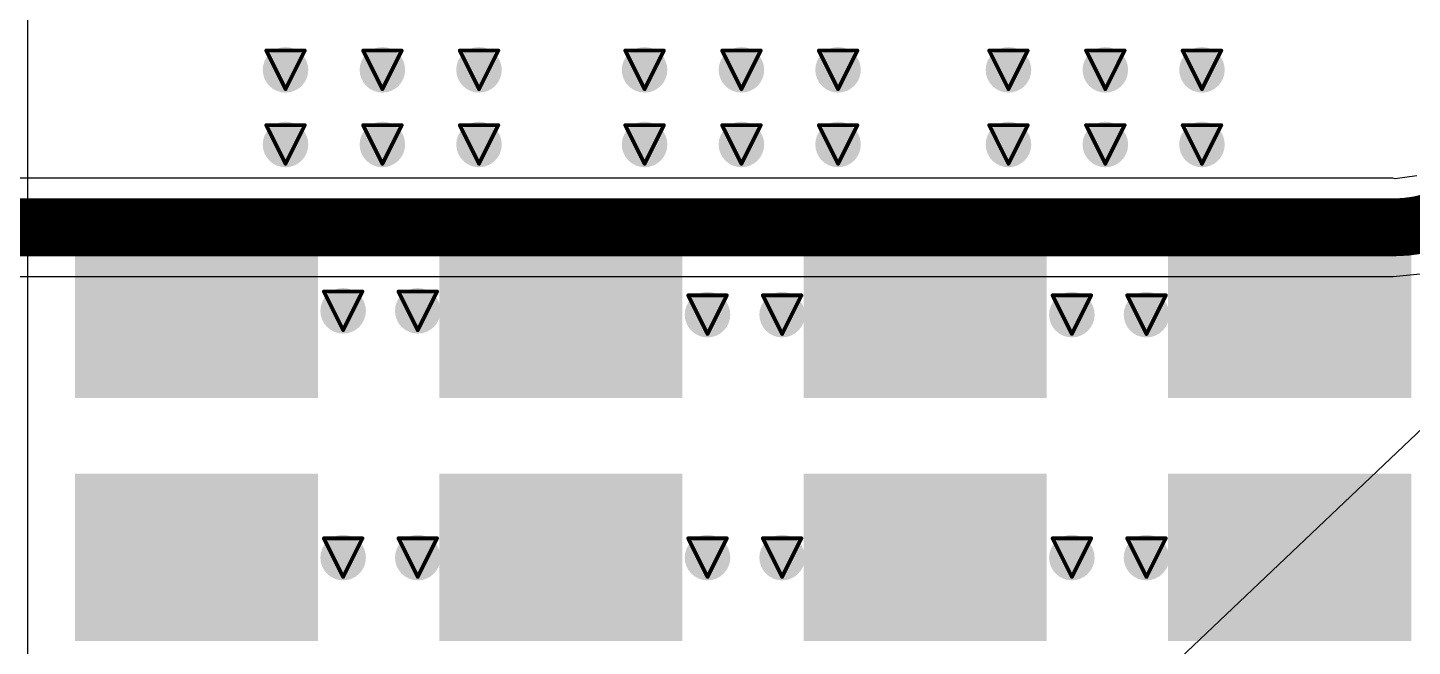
# Model space of a CAD drawing. Header units: inches. Extents: x 0 to 5359, y 0 to 5098.
# Drawn here: x 71.68 to 89.92, y 95.83 to 103.98 of the extents above; entities that cross this region are included whole.
import ezdxf

# ---------------------------------------------------------------- set-up
doc = ezdxf.new("R2010")
doc.units = ezdxf.units.IN
for name, color, linetype in [('Bottom Layer', 5, 'Continuous'), ('Drill Drawing', 1, 'Continuous'), ('Layer 1', 16, 'Continuous'), ('Layer 2', 76, 'Continuous'), ('Top Layer', 1, 'Continuous'), ('Top Paste', 8, 'Continuous'), ('Top Solder', 216, 'Continuous'), ('Via Holes', 16, 'Continuous')]:
    doc.layers.add(name, color=color, linetype=linetype)

# ---------------------------------------------------------------- blocks, each defined once
blk = doc.blocks.new('EC21EFA_512_STD_54')
at = {"layer": 'Top Layer'}
for points in [[(4, 11.1), (6, 11.1), (6, 8.1), (4, 8.1)], [(7.2, 11.1), (9.2, 11.1), (9.2, 8.1), (7.2, 8.1)], [(4, 6.3), (6, 6.3), (6, 3.3), (4, 3.3)], [(7.2, 6.3), (9.2, 6.3), (9.2, 3.3), (7.2, 3.3)], [(4, 1.5), (6, 1.5), (6, -1.5), (4, -1.5)], [(7.2, 1.5), (9.2, 1.5), (9.2, -1.5), (7.2, -1.5)], [(4, -3.3), (6, -3.3), (6, -6.3), (4, -6.3)], [(7.2, -3.3), (9.2, -3.3), (9.2, -6.3), (7.2, -6.3)]]:
    blk.add_hatch(color=1, dxfattribs=at).paths.add_polyline_path(points)
at = {"layer": 'Top Paste'}
for points in [[(4, 11.1), (6, 11.1), (6, 8.1), (4, 8.1)], [(7.2, 11.1), (9.2, 11.1), (9.2, 8.1), (7.2, 8.1)], [(4, 6.3), (6, 6.3), (6, 3.3), (4, 3.3)], [(7.2, 6.3), (9.2, 6.3), (9.2, 3.3), (7.2, 3.3)], [(4, 1.5), (6, 1.5), (6, -1.5), (4, -1.5)], [(7.2, 1.5), (9.2, 1.5), (9.2, -1.5), (7.2, -1.5)], [(4, -3.3), (6, -3.3), (6, -6.3), (4, -6.3)], [(7.2, -3.3), (9.2, -3.3), (9.2, -6.3), (7.2, -6.3)]]:
    blk.add_hatch(color=8, dxfattribs=at).paths.add_polyline_path(points)
at = {"layer": 'Top Solder'}
for points in [[(3.898, 11.202), (6.102, 11.202), (6.102, 7.998), (3.898, 7.998)], [(7.098, 11.202), (9.302, 11.202), (9.302, 7.998), (7.098, 7.998)], [(3.898, 6.402), (6.102, 6.402), (6.102, 3.198), (3.898, 3.198)], [(7.098, 6.402), (9.302, 6.402), (9.302, 3.198), (7.098, 3.198)], [(3.898, 1.602), (6.102, 1.602), (6.102, -1.602), (3.898, -1.602)], [(7.098, 1.602), (9.302, 1.602), (9.302, -1.602), (7.098, -1.602)], [(3.898, -3.198), (6.102, -3.198), (6.102, -6.402), (3.898, -6.402)], [(7.098, -3.198), (9.302, -3.198), (9.302, -6.402), (7.098, -6.402)]]:
    blk.add_hatch(color=216, dxfattribs=at).paths.add_polyline_path(points)
blk.add_line((-7.122, 8.022), (5006.159, -5275.812), dxfattribs=at)

msp = doc.modelspace()

# ---------------------------------------------------------------- hatches: boundary and pattern name
at = {"layer": 'Bottom Layer'}
h = msp.add_hatch(color=5, dxfattribs=at)
edge = h.paths.add_edge_path()
edge.add_arc((75.073, 103.421), 0.3, 0, 360)
h = msp.add_hatch(color=5, dxfattribs=at)
edge = h.paths.add_edge_path()
edge.add_arc((76.349, 103.421), 0.3, 0, 360)
h = msp.add_hatch(color=5, dxfattribs=at)
edge = h.paths.add_edge_path()
edge.add_arc((77.622, 103.421), 0.3, 0, 360)
h = msp.add_hatch(color=5, dxfattribs=at)
edge = h.paths.add_edge_path()
edge.add_arc((79.803, 103.421), 0.3, 0, 360)
h = msp.add_hatch(color=5, dxfattribs=at)
edge = h.paths.add_edge_path()
edge.add_arc((81.079, 103.421), 0.3, 0, 360)
h = msp.add_hatch(color=5, dxfattribs=at)
edge = h.paths.add_edge_path()
edge.add_arc((82.352, 103.421), 0.3, 0, 360)
h = msp.add_hatch(color=5, dxfattribs=at)
edge = h.paths.add_edge_path()
edge.add_arc((84.597, 103.421), 0.3, 0, 360)
h = msp.add_hatch(color=5, dxfattribs=at)
edge = h.paths.add_edge_path()
edge.add_arc((85.873, 103.421), 0.3, 0, 360)
h = msp.add_hatch(color=5, dxfattribs=at)
edge = h.paths.add_edge_path()
edge.add_arc((87.146, 103.421), 0.3, 0, 360)
h = msp.add_hatch(color=5, dxfattribs=at)
edge = h.paths.add_edge_path()
edge.add_arc((75.073, 102.438), 0.3, 0, 360)
h = msp.add_hatch(color=5, dxfattribs=at)
edge = h.paths.add_edge_path()
edge.add_arc((76.349, 102.438), 0.3, 0, 360)
h = msp.add_hatch(color=5, dxfattribs=at)
edge = h.paths.add_edge_path()
edge.add_arc((77.622, 102.438), 0.3, 0, 360)
h = msp.add_hatch(color=5, dxfattribs=at)
edge = h.paths.add_edge_path()
edge.add_arc((79.803, 102.438), 0.3, 0, 360)
h = msp.add_hatch(color=5, dxfattribs=at)
edge = h.paths.add_edge_path()
edge.add_arc((81.079, 102.438), 0.3, 0, 360)
h = msp.add_hatch(color=5, dxfattribs=at)
edge = h.paths.add_edge_path()
edge.add_arc((82.352, 102.438), 0.3, 0, 360)
h = msp.add_hatch(color=5, dxfattribs=at)
edge = h.paths.add_edge_path()
edge.add_arc((84.597, 102.438), 0.3, 0, 360)
h = msp.add_hatch(color=5, dxfattribs=at)
edge = h.paths.add_edge_path()
edge.add_arc((85.873, 102.438), 0.3, 0, 360)
h = msp.add_hatch(color=5, dxfattribs=at)
edge = h.paths.add_edge_path()
edge.add_arc((87.146, 102.438), 0.3, 0, 360)
h = msp.add_hatch(color=5, dxfattribs=at)
edge = h.paths.add_edge_path()
edge.add_arc((75.832, 100.247), 0.3, 0, 360)
h = msp.add_hatch(color=5, dxfattribs=at)
edge = h.paths.add_edge_path()
edge.add_arc((76.815, 100.247), 0.3, 0, 360)
h = msp.add_hatch(color=5, dxfattribs=at)
edge = h.paths.add_edge_path()
edge.add_arc((80.632, 100.197), 0.3, 0, 360)
h = msp.add_hatch(color=5, dxfattribs=at)
edge = h.paths.add_edge_path()
edge.add_arc((81.615, 100.197), 0.3, 0, 360)
h = msp.add_hatch(color=5, dxfattribs=at)
edge = h.paths.add_edge_path()
edge.add_arc((85.432, 100.197), 0.3, 0, 360)
h = msp.add_hatch(color=5, dxfattribs=at)
edge = h.paths.add_edge_path()
edge.add_arc((86.415, 100.197), 0.3, 0, 360)
h = msp.add_hatch(color=5, dxfattribs=at)
edge = h.paths.add_edge_path()
edge.add_arc((75.832, 96.997), 0.3, 0, 360)
h = msp.add_hatch(color=5, dxfattribs=at)
edge = h.paths.add_edge_path()
edge.add_arc((76.815, 96.997), 0.3, 0, 360)
h = msp.add_hatch(color=5, dxfattribs=at)
edge = h.paths.add_edge_path()
edge.add_arc((80.632, 96.997), 0.3, 0, 360)
h = msp.add_hatch(color=5, dxfattribs=at)
edge = h.paths.add_edge_path()
edge.add_arc((81.615, 96.997), 0.3, 0, 360)
h = msp.add_hatch(color=5, dxfattribs=at)
edge = h.paths.add_edge_path()
edge.add_arc((85.432, 96.997), 0.3, 0, 360)
h = msp.add_hatch(color=5, dxfattribs=at)
edge = h.paths.add_edge_path()
edge.add_arc((86.415, 96.997), 0.3, 0, 360)
at = {"layer": 'Layer 1'}
h = msp.add_hatch(color=16, dxfattribs=at)
edge = h.paths.add_edge_path()
edge.add_arc((75.073, 103.421), 0.3, 0, 360)
h = msp.add_hatch(color=16, dxfattribs=at)
edge = h.paths.add_edge_path()
edge.add_arc((76.349, 103.421), 0.3, 0, 360)
h = msp.add_hatch(color=16, dxfattribs=at)
edge = h.paths.add_edge_path()
edge.add_arc((77.622, 103.421), 0.3, 0, 360)
h = msp.add_hatch(color=16, dxfattribs=at)
edge = h.paths.add_edge_path()
edge.add_arc((79.803, 103.421), 0.3, 0, 360)
h = msp.add_hatch(color=16, dxfattribs=at)
edge = h.paths.add_edge_path()
edge.add_arc((81.079, 103.421), 0.3, 0, 360)
h = msp.add_hatch(color=16, dxfattribs=at)
edge = h.paths.add_edge_path()
edge.add_arc((82.352, 103.421), 0.3, 0, 360)
h = msp.add_hatch(color=16, dxfattribs=at)
edge = h.paths.add_edge_path()
edge.add_arc((84.597, 103.421), 0.3, 0, 360)
h = msp.add_hatch(color=16, dxfattribs=at)
edge = h.paths.add_edge_path()
edge.add_arc((85.873, 103.421), 0.3, 0, 360)
h = msp.add_hatch(color=16, dxfattribs=at)
edge = h.paths.add_edge_path()
edge.add_arc((87.146, 103.421), 0.3, 0, 360)
h = msp.add_hatch(color=16, dxfattribs=at)
edge = h.paths.add_edge_path()
edge.add_arc((75.073, 102.438), 0.3, 0, 360)
h = msp.add_hatch(color=16, dxfattribs=at)
edge = h.paths.add_edge_path()
edge.add_arc((76.349, 102.438), 0.3, 0, 360)
h = msp.add_hatch(color=16, dxfattribs=at)
edge = h.paths.add_edge_path()
edge.add_arc((77.622, 102.438), 0.3, 0, 360)
h = msp.add_hatch(color=16, dxfattribs=at)
edge = h.paths.add_edge_path()
edge.add_arc((79.803, 102.438), 0.3, 0, 360)
h = msp.add_hatch(color=16, dxfattribs=at)
edge = h.paths.add_edge_path()
edge.add_arc((81.079, 102.438), 0.3, 0, 360)
h = msp.add_hatch(color=16, dxfattribs=at)
edge = h.paths.add_edge_path()
edge.add_arc((82.352, 102.438), 0.3, 0, 360)
h = msp.add_hatch(color=16, dxfattribs=at)
edge = h.paths.add_edge_path()
edge.add_arc((84.597, 102.438), 0.3, 0, 360)
h = msp.add_hatch(color=16, dxfattribs=at)
edge = h.paths.add_edge_path()
edge.add_arc((85.873, 102.438), 0.3, 0, 360)
h = msp.add_hatch(color=16, dxfattribs=at)
edge = h.paths.add_edge_path()
edge.add_arc((87.146, 102.438), 0.3, 0, 360)
h = msp.add_hatch(color=16, dxfattribs=at)
edge = h.paths.add_edge_path()
edge.add_arc((75.832, 100.247), 0.3, 0, 360)
h = msp.add_hatch(color=16, dxfattribs=at)
edge = h.paths.add_edge_path()
edge.add_arc((76.815, 100.247), 0.3, 0, 360)
h = msp.add_hatch(color=16, dxfattribs=at)
edge = h.paths.add_edge_path()
edge.add_arc((80.632, 100.197), 0.3, 0, 360)
h = msp.add_hatch(color=16, dxfattribs=at)
edge = h.paths.add_edge_path()
edge.add_arc((81.615, 100.197), 0.3, 0, 360)
h = msp.add_hatch(color=16, dxfattribs=at)
edge = h.paths.add_edge_path()
edge.add_arc((85.432, 100.197), 0.3, 0, 360)
h = msp.add_hatch(color=16, dxfattribs=at)
edge = h.paths.add_edge_path()
edge.add_arc((86.415, 100.197), 0.3, 0, 360)
h = msp.add_hatch(color=16, dxfattribs=at)
edge = h.paths.add_edge_path()
edge.add_arc((75.832, 96.997), 0.3, 0, 360)
h = msp.add_hatch(color=16, dxfattribs=at)
edge = h.paths.add_edge_path()
edge.add_arc((76.815, 96.997), 0.3, 0, 360)
h = msp.add_hatch(color=16, dxfattribs=at)
edge = h.paths.add_edge_path()
edge.add_arc((80.632, 96.997), 0.3, 0, 360)
h = msp.add_hatch(color=16, dxfattribs=at)
edge = h.paths.add_edge_path()
edge.add_arc((81.615, 96.997), 0.3, 0, 360)
h = msp.add_hatch(color=16, dxfattribs=at)
edge = h.paths.add_edge_path()
edge.add_arc((85.432, 96.997), 0.3, 0, 360)
h = msp.add_hatch(color=16, dxfattribs=at)
edge = h.paths.add_edge_path()
edge.add_arc((86.415, 96.997), 0.3, 0, 360)
at = {"layer": 'Layer 2'}
h = msp.add_hatch(color=76, dxfattribs=at)
edge = h.paths.add_edge_path()
edge.add_arc((75.073, 103.421), 0.3, 0, 360)
h = msp.add_hatch(color=76, dxfattribs=at)
edge = h.paths.add_edge_path()
edge.add_arc((76.349, 103.421), 0.3, 0, 360)
h = msp.add_hatch(color=76, dxfattribs=at)
edge = h.paths.add_edge_path()
edge.add_arc((77.622, 103.421), 0.3, 0, 360)
h = msp.add_hatch(color=76, dxfattribs=at)
edge = h.paths.add_edge_path()
edge.add_arc((79.803, 103.421), 0.3, 0, 360)
h = msp.add_hatch(color=76, dxfattribs=at)
edge = h.paths.add_edge_path()
edge.add_arc((81.079, 103.421), 0.3, 0, 360)
h = msp.add_hatch(color=76, dxfattribs=at)
edge = h.paths.add_edge_path()
edge.add_arc((82.352, 103.421), 0.3, 0, 360)
h = msp.add_hatch(color=76, dxfattribs=at)
edge = h.paths.add_edge_path()
edge.add_arc((84.597, 103.421), 0.3, 0, 360)
h = msp.add_hatch(color=76, dxfattribs=at)
edge = h.paths.add_edge_path()
edge.add_arc((85.873, 103.421), 0.3, 0, 360)
h = msp.add_hatch(color=76, dxfattribs=at)
edge = h.paths.add_edge_path()
edge.add_arc((87.146, 103.421), 0.3, 0, 360)
h = msp.add_hatch(color=76, dxfattribs=at)
edge = h.paths.add_edge_path()
edge.add_arc((75.073, 102.438), 0.3, 0, 360)
h = msp.add_hatch(color=76, dxfattribs=at)
edge = h.paths.add_edge_path()
edge.add_arc((76.349, 102.438), 0.3, 0, 360)
h = msp.add_hatch(color=76, dxfattribs=at)
edge = h.paths.add_edge_path()
edge.add_arc((77.622, 102.438), 0.3, 0, 360)
h = msp.add_hatch(color=76, dxfattribs=at)
edge = h.paths.add_edge_path()
edge.add_arc((79.803, 102.438), 0.3, 0, 360)
h = msp.add_hatch(color=76, dxfattribs=at)
edge = h.paths.add_edge_path()
edge.add_arc((81.079, 102.438), 0.3, 0, 360)
h = msp.add_hatch(color=76, dxfattribs=at)
edge = h.paths.add_edge_path()
edge.add_arc((82.352, 102.438), 0.3, 0, 360)
h = msp.add_hatch(color=76, dxfattribs=at)
edge = h.paths.add_edge_path()
edge.add_arc((84.597, 102.438), 0.3, 0, 360)
h = msp.add_hatch(color=76, dxfattribs=at)
edge = h.paths.add_edge_path()
edge.add_arc((85.873, 102.438), 0.3, 0, 360)
h = msp.add_hatch(color=76, dxfattribs=at)
edge = h.paths.add_edge_path()
edge.add_arc((87.146, 102.438), 0.3, 0, 360)
h = msp.add_hatch(color=76, dxfattribs=at)
edge = h.paths.add_edge_path()
edge.add_arc((75.832, 100.247), 0.3, 0, 360)
h = msp.add_hatch(color=76, dxfattribs=at)
edge = h.paths.add_edge_path()
edge.add_arc((76.815, 100.247), 0.3, 0, 360)
h = msp.add_hatch(color=76, dxfattribs=at)
edge = h.paths.add_edge_path()
edge.add_arc((80.632, 100.197), 0.3, 0, 360)
h = msp.add_hatch(color=76, dxfattribs=at)
edge = h.paths.add_edge_path()
edge.add_arc((81.615, 100.197), 0.3, 0, 360)
h = msp.add_hatch(color=76, dxfattribs=at)
edge = h.paths.add_edge_path()
edge.add_arc((85.432, 100.197), 0.3, 0, 360)
h = msp.add_hatch(color=76, dxfattribs=at)
edge = h.paths.add_edge_path()
edge.add_arc((86.415, 100.197), 0.3, 0, 360)
h = msp.add_hatch(color=76, dxfattribs=at)
edge = h.paths.add_edge_path()
edge.add_arc((75.832, 96.997), 0.3, 0, 360)
h = msp.add_hatch(color=76, dxfattribs=at)
edge = h.paths.add_edge_path()
edge.add_arc((76.815, 96.997), 0.3, 0, 360)
h = msp.add_hatch(color=76, dxfattribs=at)
edge = h.paths.add_edge_path()
edge.add_arc((80.632, 96.997), 0.3, 0, 360)
h = msp.add_hatch(color=76, dxfattribs=at)
edge = h.paths.add_edge_path()
edge.add_arc((81.615, 96.997), 0.3, 0, 360)
h = msp.add_hatch(color=76, dxfattribs=at)
edge = h.paths.add_edge_path()
edge.add_arc((85.432, 96.997), 0.3, 0, 360)
h = msp.add_hatch(color=76, dxfattribs=at)
edge = h.paths.add_edge_path()
edge.add_arc((86.415, 96.997), 0.3, 0, 360)
at = {"layer": 'Top Layer'}
h = msp.add_hatch(color=1, dxfattribs=at)
edge = h.paths.add_edge_path()
edge.add_arc((75.073, 103.421), 0.3, 0, 360)
h = msp.add_hatch(color=1, dxfattribs=at)
edge = h.paths.add_edge_path()
edge.add_arc((76.349, 103.421), 0.3, 0, 360)
h = msp.add_hatch(color=1, dxfattribs=at)
edge = h.paths.add_edge_path()
edge.add_arc((77.622, 103.421), 0.3, 0, 360)
h = msp.add_hatch(color=1, dxfattribs=at)
edge = h.paths.add_edge_path()
edge.add_arc((79.803, 103.421), 0.3, 0, 360)
h = msp.add_hatch(color=1, dxfattribs=at)
edge = h.paths.add_edge_path()
edge.add_arc((81.079, 103.421), 0.3, 0, 360)
h = msp.add_hatch(color=1, dxfattribs=at)
edge = h.paths.add_edge_path()
edge.add_arc((82.352, 103.421), 0.3, 0, 360)
h = msp.add_hatch(color=1, dxfattribs=at)
edge = h.paths.add_edge_path()
edge.add_arc((84.597, 103.421), 0.3, 0, 360)
h = msp.add_hatch(color=1, dxfattribs=at)
edge = h.paths.add_edge_path()
edge.add_arc((85.873, 103.421), 0.3, 0, 360)
h = msp.add_hatch(color=1, dxfattribs=at)
edge = h.paths.add_edge_path()
edge.add_arc((87.146, 103.421), 0.3, 0, 360)
h = msp.add_hatch(color=1, dxfattribs=at)
edge = h.paths.add_edge_path()
edge.add_arc((75.073, 102.438), 0.3, 0, 360)
h = msp.add_hatch(color=1, dxfattribs=at)
edge = h.paths.add_edge_path()
edge.add_arc((76.349, 102.438), 0.3, 0, 360)
h = msp.add_hatch(color=1, dxfattribs=at)
edge = h.paths.add_edge_path()
edge.add_arc((77.622, 102.438), 0.3, 0, 360)
h = msp.add_hatch(color=1, dxfattribs=at)
edge = h.paths.add_edge_path()
edge.add_arc((79.803, 102.438), 0.3, 0, 360)
h = msp.add_hatch(color=1, dxfattribs=at)
edge = h.paths.add_edge_path()
edge.add_arc((81.079, 102.438), 0.3, 0, 360)
h = msp.add_hatch(color=1, dxfattribs=at)
edge = h.paths.add_edge_path()
edge.add_arc((82.352, 102.438), 0.3, 0, 360)
h = msp.add_hatch(color=1, dxfattribs=at)
edge = h.paths.add_edge_path()
edge.add_arc((84.597, 102.438), 0.3, 0, 360)
h = msp.add_hatch(color=1, dxfattribs=at)
edge = h.paths.add_edge_path()
edge.add_arc((85.873, 102.438), 0.3, 0, 360)
h = msp.add_hatch(color=1, dxfattribs=at)
edge = h.paths.add_edge_path()
edge.add_arc((87.146, 102.438), 0.3, 0, 360)
h = msp.add_hatch(color=1, dxfattribs=at)
edge = h.paths.add_edge_path()
edge.add_arc((75.832, 100.247), 0.3, 0, 360)
h = msp.add_hatch(color=1, dxfattribs=at)
edge = h.paths.add_edge_path()
edge.add_arc((76.815, 100.247), 0.3, 0, 360)
h = msp.add_hatch(color=1, dxfattribs=at)
edge = h.paths.add_edge_path()
edge.add_arc((80.632, 100.197), 0.3, 0, 360)
h = msp.add_hatch(color=1, dxfattribs=at)
edge = h.paths.add_edge_path()
edge.add_arc((81.615, 100.197), 0.3, 0, 360)
h = msp.add_hatch(color=1, dxfattribs=at)
edge = h.paths.add_edge_path()
edge.add_arc((85.432, 100.197), 0.3, 0, 360)
h = msp.add_hatch(color=1, dxfattribs=at)
edge = h.paths.add_edge_path()
edge.add_arc((86.415, 100.197), 0.3, 0, 360)
h = msp.add_hatch(color=1, dxfattribs=at)
edge = h.paths.add_edge_path()
edge.add_arc((75.832, 96.997), 0.3, 0, 360)
h = msp.add_hatch(color=1, dxfattribs=at)
edge = h.paths.add_edge_path()
edge.add_arc((76.815, 96.997), 0.3, 0, 360)
h = msp.add_hatch(color=1, dxfattribs=at)
edge = h.paths.add_edge_path()
edge.add_arc((80.632, 96.997), 0.3, 0, 360)
h = msp.add_hatch(color=1, dxfattribs=at)
edge = h.paths.add_edge_path()
edge.add_arc((81.615, 96.997), 0.3, 0, 360)
h = msp.add_hatch(color=1, dxfattribs=at)
edge = h.paths.add_edge_path()
edge.add_arc((85.432, 96.997), 0.3, 0, 360)
h = msp.add_hatch(color=1, dxfattribs=at)
edge = h.paths.add_edge_path()
edge.add_arc((86.415, 96.997), 0.3, 0, 360)
at = {"layer": 'Via Holes'}
h = msp.add_hatch(color=7, dxfattribs=at)
edge = h.paths.add_edge_path()
edge.add_arc((75.073, 103.421), 0.15, 0, 360)
h = msp.add_hatch(color=7, dxfattribs=at)
edge = h.paths.add_edge_path()
edge.add_arc((76.349, 103.421), 0.15, 0, 360)
h = msp.add_hatch(color=7, dxfattribs=at)
edge = h.paths.add_edge_path()
edge.add_arc((77.622, 103.421), 0.15, 0, 360)
h = msp.add_hatch(color=7, dxfattribs=at)
edge = h.paths.add_edge_path()
edge.add_arc((79.803, 103.421), 0.15, 0, 360)
h = msp.add_hatch(color=7, dxfattribs=at)
edge = h.paths.add_edge_path()
edge.add_arc((81.079, 103.421), 0.15, 0, 360)
h = msp.add_hatch(color=7, dxfattribs=at)
edge = h.paths.add_edge_path()
edge.add_arc((82.352, 103.421), 0.15, 0, 360)
h = msp.add_hatch(color=7, dxfattribs=at)
edge = h.paths.add_edge_path()
edge.add_arc((84.597, 103.421), 0.15, 0, 360)
h = msp.add_hatch(color=7, dxfattribs=at)
edge = h.paths.add_edge_path()
edge.add_arc((85.873, 103.421), 0.15, 0, 360)
h = msp.add_hatch(color=7, dxfattribs=at)
edge = h.paths.add_edge_path()
edge.add_arc((87.146, 103.421), 0.15, 0, 360)
h = msp.add_hatch(color=7, dxfattribs=at)
edge = h.paths.add_edge_path()
edge.add_arc((75.073, 102.438), 0.15, 0, 360)
h = msp.add_hatch(color=7, dxfattribs=at)
edge = h.paths.add_edge_path()
edge.add_arc((76.349, 102.438), 0.15, 0, 360)
h = msp.add_hatch(color=7, dxfattribs=at)
edge = h.paths.add_edge_path()
edge.add_arc((77.622, 102.438), 0.15, 0, 360)
h = msp.add_hatch(color=7, dxfattribs=at)
edge = h.paths.add_edge_path()
edge.add_arc((79.803, 102.438), 0.15, 0, 360)
h = msp.add_hatch(color=7, dxfattribs=at)
edge = h.paths.add_edge_path()
edge.add_arc((81.079, 102.438), 0.15, 0, 360)
h = msp.add_hatch(color=7, dxfattribs=at)
edge = h.paths.add_edge_path()
edge.add_arc((82.352, 102.438), 0.15, 0, 360)
h = msp.add_hatch(color=7, dxfattribs=at)
edge = h.paths.add_edge_path()
edge.add_arc((84.597, 102.438), 0.15, 0, 360)
h = msp.add_hatch(color=7, dxfattribs=at)
edge = h.paths.add_edge_path()
edge.add_arc((85.873, 102.438), 0.15, 0, 360)
h = msp.add_hatch(color=7, dxfattribs=at)
edge = h.paths.add_edge_path()
edge.add_arc((87.146, 102.438), 0.15, 0, 360)
h = msp.add_hatch(color=7, dxfattribs=at)
edge = h.paths.add_edge_path()
edge.add_arc((75.832, 100.247), 0.15, 0, 360)
h = msp.add_hatch(color=7, dxfattribs=at)
edge = h.paths.add_edge_path()
edge.add_arc((76.815, 100.247), 0.15, 0, 360)
h = msp.add_hatch(color=7, dxfattribs=at)
edge = h.paths.add_edge_path()
edge.add_arc((80.632, 100.197), 0.15, 0, 360)
h = msp.add_hatch(color=7, dxfattribs=at)
edge = h.paths.add_edge_path()
edge.add_arc((81.615, 100.197), 0.15, 0, 360)
h = msp.add_hatch(color=7, dxfattribs=at)
edge = h.paths.add_edge_path()
edge.add_arc((85.432, 100.197), 0.15, 0, 360)
h = msp.add_hatch(color=7, dxfattribs=at)
edge = h.paths.add_edge_path()
edge.add_arc((86.415, 100.197), 0.15, 0, 360)
h = msp.add_hatch(color=7, dxfattribs=at)
edge = h.paths.add_edge_path()
edge.add_arc((75.832, 96.997), 0.15, 0, 360)
h = msp.add_hatch(color=7, dxfattribs=at)
edge = h.paths.add_edge_path()
edge.add_arc((76.815, 96.997), 0.15, 0, 360)
h = msp.add_hatch(color=7, dxfattribs=at)
edge = h.paths.add_edge_path()
edge.add_arc((80.632, 96.997), 0.15, 0, 360)
h = msp.add_hatch(color=7, dxfattribs=at)
edge = h.paths.add_edge_path()
edge.add_arc((81.615, 96.997), 0.15, 0, 360)
h = msp.add_hatch(color=7, dxfattribs=at)
edge = h.paths.add_edge_path()
edge.add_arc((85.432, 96.997), 0.15, 0, 360)
h = msp.add_hatch(color=7, dxfattribs=at)
edge = h.paths.add_edge_path()
edge.add_arc((86.415, 96.997), 0.15, 0, 360)

# ---------------------------------------------------------------- linework, layer by layer
at = {"layer": 'Bottom Layer'}
for p, q in [((89.662, 101.993), (68.703, 101.993)), ((89.693, 101.987), (89.662, 101.993)), ((89.977, 102.025), (89.693, 101.987)), ((68.703, 100.699), (89.662, 100.699)), ((89.662, 100.699), (89.666, 100.699)), ((89.666, 100.699), (90.15, 100.747))]:
    msp.add_line(p, q, dxfattribs=at)
for points in [[(91.516, 103.2, 0.762, 0.762, -0.414214), (89.662, 101.346, 0.762, 0.762, 0)], [(67.585, 101.346, 0.762, 0.762, 0), (89.662, 101.346, 0.762, 0.762, 0)]]:
    msp.add_lwpolyline(points, format="xyseb", dxfattribs=at)
msp.add_lwpolyline([(89.471, 101.346, 0.381, 0.381, 1), (89.852, 101.346, 0.381, 0.381, 1)], format="xyseb", close=True, dxfattribs=at)
msp.add_lwpolyline([(89.471, 101.346, 0.381, 0.381, 1), (89.852, 101.346, 0.381, 0.381, 1)], format="xyseb", close=True, dxfattribs=at)
at = {"layer": 'Drill Drawing'}
for points in [[(74.819, 103.675, 0.0508, 0.0508, 0), (75.327, 103.675, 0.0508, 0.0508, 0)], [(74.819, 103.675, 0.0508, 0.0508, 0), (75.073, 103.167, 0.0508, 0.0508, 0)], [(75.073, 103.167, 0.0508, 0.0508, 0), (75.327, 103.675, 0.0508, 0.0508, 0)], [(76.095, 103.675, 0.0508, 0.0508, 0), (76.603, 103.675, 0.0508, 0.0508, 0)], [(76.095, 103.675, 0.0508, 0.0508, 0), (76.349, 103.167, 0.0508, 0.0508, 0)], [(76.349, 103.167, 0.0508, 0.0508, 0), (76.603, 103.675, 0.0508, 0.0508, 0)], [(77.368, 103.675, 0.0508, 0.0508, 0), (77.876, 103.675, 0.0508, 0.0508, 0)], [(77.368, 103.675, 0.0508, 0.0508, 0), (77.622, 103.167, 0.0508, 0.0508, 0)], [(77.622, 103.167, 0.0508, 0.0508, 0), (77.876, 103.675, 0.0508, 0.0508, 0)], [(79.549, 103.675, 0.0508, 0.0508, 0), (80.057, 103.675, 0.0508, 0.0508, 0)], [(79.549, 103.675, 0.0508, 0.0508, 0), (79.803, 103.167, 0.0508, 0.0508, 0)], [(79.803, 103.167, 0.0508, 0.0508, 0), (80.057, 103.675, 0.0508, 0.0508, 0)], [(80.825, 103.675, 0.0508, 0.0508, 0), (81.333, 103.675, 0.0508, 0.0508, 0)], [(80.825, 103.675, 0.0508, 0.0508, 0), (81.079, 103.167, 0.0508, 0.0508, 0)], [(81.079, 103.167, 0.0508, 0.0508, 0), (81.333, 103.675, 0.0508, 0.0508, 0)], [(82.098, 103.675, 0.0508, 0.0508, 0), (82.606, 103.675, 0.0508, 0.0508, 0)], [(82.098, 103.675, 0.0508, 0.0508, 0), (82.352, 103.167, 0.0508, 0.0508, 0)], [(82.352, 103.167, 0.0508, 0.0508, 0), (82.606, 103.675, 0.0508, 0.0508, 0)], [(84.343, 103.675, 0.0508, 0.0508, 0), (84.851, 103.675, 0.0508, 0.0508, 0)], [(84.343, 103.675, 0.0508, 0.0508, 0), (84.597, 103.167, 0.0508, 0.0508, 0)], [(84.597, 103.167, 0.0508, 0.0508, 0), (84.851, 103.675, 0.0508, 0.0508, 0)], [(85.619, 103.675, 0.0508, 0.0508, 0), (86.127, 103.675, 0.0508, 0.0508, 0)], [(85.619, 103.675, 0.0508, 0.0508, 0), (85.873, 103.167, 0.0508, 0.0508, 0)], [(85.873, 103.167, 0.0508, 0.0508, 0), (86.127, 103.675, 0.0508, 0.0508, 0)], [(86.892, 103.675, 0.0508, 0.0508, 0), (87.4, 103.675, 0.0508, 0.0508, 0)], [(86.892, 103.675, 0.0508, 0.0508, 0), (87.146, 103.167, 0.0508, 0.0508, 0)], [(87.146, 103.167, 0.0508, 0.0508, 0), (87.4, 103.675, 0.0508, 0.0508, 0)], [(74.819, 102.692, 0.0508, 0.0508, 0), (75.327, 102.692, 0.0508, 0.0508, 0)], [(74.819, 102.692, 0.0508, 0.0508, 0), (75.073, 102.184, 0.0508, 0.0508, 0)], [(75.073, 102.184, 0.0508, 0.0508, 0), (75.327, 102.692, 0.0508, 0.0508, 0)], [(76.095, 102.692, 0.0508, 0.0508, 0), (76.603, 102.692, 0.0508, 0.0508, 0)], [(76.095, 102.692, 0.0508, 0.0508, 0), (76.349, 102.184, 0.0508, 0.0508, 0)], [(76.349, 102.184, 0.0508, 0.0508, 0), (76.603, 102.692, 0.0508, 0.0508, 0)], [(77.368, 102.692, 0.0508, 0.0508, 0), (77.876, 102.692, 0.0508, 0.0508, 0)], [(77.368, 102.692, 0.0508, 0.0508, 0), (77.622, 102.184, 0.0508, 0.0508, 0)], [(77.622, 102.184, 0.0508, 0.0508, 0), (77.876, 102.692, 0.0508, 0.0508, 0)], [(79.549, 102.692, 0.0508, 0.0508, 0), (80.057, 102.692, 0.0508, 0.0508, 0)], [(79.549, 102.692, 0.0508, 0.0508, 0), (79.803, 102.184, 0.0508, 0.0508, 0)], [(79.803, 102.184, 0.0508, 0.0508, 0), (80.057, 102.692, 0.0508, 0.0508, 0)], [(80.825, 102.692, 0.0508, 0.0508, 0), (81.333, 102.692, 0.0508, 0.0508, 0)], [(80.825, 102.692, 0.0508, 0.0508, 0), (81.079, 102.184, 0.0508, 0.0508, 0)], [(81.079, 102.184, 0.0508, 0.0508, 0), (81.333, 102.692, 0.0508, 0.0508, 0)], [(82.098, 102.692, 0.0508, 0.0508, 0), (82.606, 102.692, 0.0508, 0.0508, 0)], [(82.098, 102.692, 0.0508, 0.0508, 0), (82.352, 102.184, 0.0508, 0.0508, 0)], [(82.352, 102.184, 0.0508, 0.0508, 0), (82.606, 102.692, 0.0508, 0.0508, 0)], [(84.343, 102.692, 0.0508, 0.0508, 0), (84.851, 102.692, 0.0508, 0.0508, 0)], [(84.343, 102.692, 0.0508, 0.0508, 0), (84.597, 102.184, 0.0508, 0.0508, 0)], [(84.597, 102.184, 0.0508, 0.0508, 0), (84.851, 102.692, 0.0508, 0.0508, 0)], [(85.619, 102.692, 0.0508, 0.0508, 0), (86.127, 102.692, 0.0508, 0.0508, 0)], [(85.619, 102.692, 0.0508, 0.0508, 0), (85.873, 102.184, 0.0508, 0.0508, 0)], [(85.873, 102.184, 0.0508, 0.0508, 0), (86.127, 102.692, 0.0508, 0.0508, 0)], [(86.892, 102.692, 0.0508, 0.0508, 0), (87.4, 102.692, 0.0508, 0.0508, 0)], [(86.892, 102.692, 0.0508, 0.0508, 0), (87.146, 102.184, 0.0508, 0.0508, 0)], [(87.146, 102.184, 0.0508, 0.0508, 0), (87.4, 102.692, 0.0508, 0.0508, 0)], [(75.578, 100.501, 0.0508, 0.0508, 0), (76.086, 100.501, 0.0508, 0.0508, 0)], [(75.578, 100.501, 0.0508, 0.0508, 0), (75.832, 99.993, 0.0508, 0.0508, 0)], [(75.832, 99.993, 0.0508, 0.0508, 0), (76.086, 100.501, 0.0508, 0.0508, 0)], [(76.561, 100.501, 0.0508, 0.0508, 0), (77.069, 100.501, 0.0508, 0.0508, 0)], [(76.561, 100.501, 0.0508, 0.0508, 0), (76.815, 99.993, 0.0508, 0.0508, 0)], [(76.815, 99.993, 0.0508, 0.0508, 0), (77.069, 100.501, 0.0508, 0.0508, 0)], [(80.378, 100.451, 0.0508, 0.0508, 0), (80.886, 100.451, 0.0508, 0.0508, 0)], [(80.378, 100.451, 0.0508, 0.0508, 0), (80.632, 99.943, 0.0508, 0.0508, 0)], [(80.632, 99.943, 0.0508, 0.0508, 0), (80.886, 100.451, 0.0508, 0.0508, 0)], [(81.361, 100.451, 0.0508, 0.0508, 0), (81.869, 100.451, 0.0508, 0.0508, 0)], [(81.361, 100.451, 0.0508, 0.0508, 0), (81.615, 99.943, 0.0508, 0.0508, 0)], [(81.615, 99.943, 0.0508, 0.0508, 0), (81.869, 100.451, 0.0508, 0.0508, 0)], [(85.178, 100.451, 0.0508, 0.0508, 0), (85.686, 100.451, 0.0508, 0.0508, 0)], [(85.178, 100.451, 0.0508, 0.0508, 0), (85.432, 99.943, 0.0508, 0.0508, 0)], [(85.432, 99.943, 0.0508, 0.0508, 0), (85.686, 100.451, 0.0508, 0.0508, 0)], [(86.161, 100.451, 0.0508, 0.0508, 0), (86.669, 100.451, 0.0508, 0.0508, 0)], [(86.161, 100.451, 0.0508, 0.0508, 0), (86.415, 99.943, 0.0508, 0.0508, 0)], [(86.415, 99.943, 0.0508, 0.0508, 0), (86.669, 100.451, 0.0508, 0.0508, 0)], [(75.578, 97.251, 0.0508, 0.0508, 0), (76.086, 97.251, 0.0508, 0.0508, 0)], [(75.578, 97.251, 0.0508, 0.0508, 0), (75.832, 96.743, 0.0508, 0.0508, 0)], [(75.832, 96.743, 0.0508, 0.0508, 0), (76.086, 97.251, 0.0508, 0.0508, 0)], [(76.561, 97.251, 0.0508, 0.0508, 0), (77.069, 97.251, 0.0508, 0.0508, 0)], [(76.561, 97.251, 0.0508, 0.0508, 0), (76.815, 96.743, 0.0508, 0.0508, 0)], [(76.815, 96.743, 0.0508, 0.0508, 0), (77.069, 97.251, 0.0508, 0.0508, 0)], [(80.378, 97.251, 0.0508, 0.0508, 0), (80.886, 97.251, 0.0508, 0.0508, 0)], [(80.378, 97.251, 0.0508, 0.0508, 0), (80.632, 96.743, 0.0508, 0.0508, 0)], [(80.632, 96.743, 0.0508, 0.0508, 0), (80.886, 97.251, 0.0508, 0.0508, 0)], [(81.361, 97.251, 0.0508, 0.0508, 0), (81.869, 97.251, 0.0508, 0.0508, 0)], [(81.361, 97.251, 0.0508, 0.0508, 0), (81.615, 96.743, 0.0508, 0.0508, 0)], [(81.615, 96.743, 0.0508, 0.0508, 0), (81.869, 97.251, 0.0508, 0.0508, 0)], [(85.178, 97.251, 0.0508, 0.0508, 0), (85.686, 97.251, 0.0508, 0.0508, 0)], [(85.178, 97.251, 0.0508, 0.0508, 0), (85.432, 96.743, 0.0508, 0.0508, 0)], [(85.432, 96.743, 0.0508, 0.0508, 0), (85.686, 97.251, 0.0508, 0.0508, 0)], [(86.161, 97.251, 0.0508, 0.0508, 0), (86.669, 97.251, 0.0508, 0.0508, 0)], [(86.161, 97.251, 0.0508, 0.0508, 0), (86.415, 96.743, 0.0508, 0.0508, 0)], [(86.415, 96.743, 0.0508, 0.0508, 0), (86.669, 97.251, 0.0508, 0.0508, 0)]]:
    msp.add_lwpolyline(points, format="xyseb", dxfattribs=at)
for points in [[(74.807, 103.675, 0.0254, 0.0254, 1), (74.832, 103.675, 0.0254, 0.0254, 1)], [(74.807, 103.675, 0.0254, 0.0254, 1), (74.832, 103.675, 0.0254, 0.0254, 1)], [(75.315, 103.675, 0.0254, 0.0254, 1), (75.34, 103.675, 0.0254, 0.0254, 1)], [(75.315, 103.675, 0.0254, 0.0254, 1), (75.34, 103.675, 0.0254, 0.0254, 1)], [(76.083, 103.675, 0.0254, 0.0254, 1), (76.108, 103.675, 0.0254, 0.0254, 1)], [(76.083, 103.675, 0.0254, 0.0254, 1), (76.108, 103.675, 0.0254, 0.0254, 1)], [(76.591, 103.675, 0.0254, 0.0254, 1), (76.616, 103.675, 0.0254, 0.0254, 1)], [(76.591, 103.675, 0.0254, 0.0254, 1), (76.616, 103.675, 0.0254, 0.0254, 1)], [(77.356, 103.675, 0.0254, 0.0254, 1), (77.381, 103.675, 0.0254, 0.0254, 1)], [(77.356, 103.675, 0.0254, 0.0254, 1), (77.381, 103.675, 0.0254, 0.0254, 1)], [(77.864, 103.675, 0.0254, 0.0254, 1), (77.889, 103.675, 0.0254, 0.0254, 1)], [(77.864, 103.675, 0.0254, 0.0254, 1), (77.889, 103.675, 0.0254, 0.0254, 1)], [(79.536, 103.675, 0.0254, 0.0254, 1), (79.562, 103.675, 0.0254, 0.0254, 1)], [(79.536, 103.675, 0.0254, 0.0254, 1), (79.562, 103.675, 0.0254, 0.0254, 1)], [(80.044, 103.675, 0.0254, 0.0254, 1), (80.07, 103.675, 0.0254, 0.0254, 1)], [(80.044, 103.675, 0.0254, 0.0254, 1), (80.07, 103.675, 0.0254, 0.0254, 1)], [(80.813, 103.675, 0.0254, 0.0254, 1), (80.838, 103.675, 0.0254, 0.0254, 1)], [(80.813, 103.675, 0.0254, 0.0254, 1), (80.838, 103.675, 0.0254, 0.0254, 1)], [(81.321, 103.675, 0.0254, 0.0254, 1), (81.346, 103.675, 0.0254, 0.0254, 1)], [(81.321, 103.675, 0.0254, 0.0254, 1), (81.346, 103.675, 0.0254, 0.0254, 1)], [(82.086, 103.675, 0.0254, 0.0254, 1), (82.111, 103.675, 0.0254, 0.0254, 1)], [(82.086, 103.675, 0.0254, 0.0254, 1), (82.111, 103.675, 0.0254, 0.0254, 1)], [(82.594, 103.675, 0.0254, 0.0254, 1), (82.619, 103.675, 0.0254, 0.0254, 1)], [(82.594, 103.675, 0.0254, 0.0254, 1), (82.619, 103.675, 0.0254, 0.0254, 1)], [(84.33, 103.675, 0.0254, 0.0254, 1), (84.355, 103.675, 0.0254, 0.0254, 1)], [(84.33, 103.675, 0.0254, 0.0254, 1), (84.355, 103.675, 0.0254, 0.0254, 1)], [(84.838, 103.675, 0.0254, 0.0254, 1), (84.863, 103.675, 0.0254, 0.0254, 1)], [(84.838, 103.675, 0.0254, 0.0254, 1), (84.863, 103.675, 0.0254, 0.0254, 1)], [(85.606, 103.675, 0.0254, 0.0254, 1), (85.632, 103.675, 0.0254, 0.0254, 1)], [(85.606, 103.675, 0.0254, 0.0254, 1), (85.632, 103.675, 0.0254, 0.0254, 1)], [(86.114, 103.675, 0.0254, 0.0254, 1), (86.14, 103.675, 0.0254, 0.0254, 1)], [(86.114, 103.675, 0.0254, 0.0254, 1), (86.14, 103.675, 0.0254, 0.0254, 1)], [(86.879, 103.675, 0.0254, 0.0254, 1), (86.905, 103.675, 0.0254, 0.0254, 1)], [(86.879, 103.675, 0.0254, 0.0254, 1), (86.905, 103.675, 0.0254, 0.0254, 1)], [(87.387, 103.675, 0.0254, 0.0254, 1), (87.413, 103.675, 0.0254, 0.0254, 1)], [(87.387, 103.675, 0.0254, 0.0254, 1), (87.413, 103.675, 0.0254, 0.0254, 1)], [(75.061, 103.167, 0.0254, 0.0254, 1), (75.086, 103.167, 0.0254, 0.0254, 1)], [(75.061, 103.167, 0.0254, 0.0254, 1), (75.086, 103.167, 0.0254, 0.0254, 1)], [(76.337, 103.167, 0.0254, 0.0254, 1), (76.362, 103.167, 0.0254, 0.0254, 1)], [(76.337, 103.167, 0.0254, 0.0254, 1), (76.362, 103.167, 0.0254, 0.0254, 1)], [(77.61, 103.167, 0.0254, 0.0254, 1), (77.635, 103.167, 0.0254, 0.0254, 1)], [(77.61, 103.167, 0.0254, 0.0254, 1), (77.635, 103.167, 0.0254, 0.0254, 1)], [(79.79, 103.167, 0.0254, 0.0254, 1), (79.816, 103.167, 0.0254, 0.0254, 1)], [(79.79, 103.167, 0.0254, 0.0254, 1), (79.816, 103.167, 0.0254, 0.0254, 1)], [(81.067, 103.167, 0.0254, 0.0254, 1), (81.092, 103.167, 0.0254, 0.0254, 1)], [(81.067, 103.167, 0.0254, 0.0254, 1), (81.092, 103.167, 0.0254, 0.0254, 1)], [(82.34, 103.167, 0.0254, 0.0254, 1), (82.365, 103.167, 0.0254, 0.0254, 1)], [(82.34, 103.167, 0.0254, 0.0254, 1), (82.365, 103.167, 0.0254, 0.0254, 1)], [(84.584, 103.167, 0.0254, 0.0254, 1), (84.609, 103.167, 0.0254, 0.0254, 1)], [(84.584, 103.167, 0.0254, 0.0254, 1), (84.609, 103.167, 0.0254, 0.0254, 1)], [(85.86, 103.167, 0.0254, 0.0254, 1), (85.886, 103.167, 0.0254, 0.0254, 1)], [(85.86, 103.167, 0.0254, 0.0254, 1), (85.886, 103.167, 0.0254, 0.0254, 1)], [(87.133, 103.167, 0.0254, 0.0254, 1), (87.159, 103.167, 0.0254, 0.0254, 1)], [(87.133, 103.167, 0.0254, 0.0254, 1), (87.159, 103.167, 0.0254, 0.0254, 1)], [(74.807, 102.692, 0.0254, 0.0254, 1), (74.832, 102.692, 0.0254, 0.0254, 1)], [(74.807, 102.692, 0.0254, 0.0254, 1), (74.832, 102.692, 0.0254, 0.0254, 1)], [(75.315, 102.692, 0.0254, 0.0254, 1), (75.34, 102.692, 0.0254, 0.0254, 1)], [(75.315, 102.692, 0.0254, 0.0254, 1), (75.34, 102.692, 0.0254, 0.0254, 1)], [(76.083, 102.692, 0.0254, 0.0254, 1), (76.108, 102.692, 0.0254, 0.0254, 1)], [(76.083, 102.692, 0.0254, 0.0254, 1), (76.108, 102.692, 0.0254, 0.0254, 1)], [(76.591, 102.692, 0.0254, 0.0254, 1), (76.616, 102.692, 0.0254, 0.0254, 1)], [(76.591, 102.692, 0.0254, 0.0254, 1), (76.616, 102.692, 0.0254, 0.0254, 1)], [(77.356, 102.692, 0.0254, 0.0254, 1), (77.381, 102.692, 0.0254, 0.0254, 1)], [(77.356, 102.692, 0.0254, 0.0254, 1), (77.381, 102.692, 0.0254, 0.0254, 1)], [(77.864, 102.692, 0.0254, 0.0254, 1), (77.889, 102.692, 0.0254, 0.0254, 1)], [(77.864, 102.692, 0.0254, 0.0254, 1), (77.889, 102.692, 0.0254, 0.0254, 1)], [(79.536, 102.692, 0.0254, 0.0254, 1), (79.562, 102.692, 0.0254, 0.0254, 1)], [(79.536, 102.692, 0.0254, 0.0254, 1), (79.562, 102.692, 0.0254, 0.0254, 1)], [(80.044, 102.692, 0.0254, 0.0254, 1), (80.07, 102.692, 0.0254, 0.0254, 1)], [(80.044, 102.692, 0.0254, 0.0254, 1), (80.07, 102.692, 0.0254, 0.0254, 1)], [(80.813, 102.692, 0.0254, 0.0254, 1), (80.838, 102.692, 0.0254, 0.0254, 1)], [(80.813, 102.692, 0.0254, 0.0254, 1), (80.838, 102.692, 0.0254, 0.0254, 1)], [(81.321, 102.692, 0.0254, 0.0254, 1), (81.346, 102.692, 0.0254, 0.0254, 1)], [(81.321, 102.692, 0.0254, 0.0254, 1), (81.346, 102.692, 0.0254, 0.0254, 1)], [(82.086, 102.692, 0.0254, 0.0254, 1), (82.111, 102.692, 0.0254, 0.0254, 1)], [(82.086, 102.692, 0.0254, 0.0254, 1), (82.111, 102.692, 0.0254, 0.0254, 1)], [(82.594, 102.692, 0.0254, 0.0254, 1), (82.619, 102.692, 0.0254, 0.0254, 1)], [(82.594, 102.692, 0.0254, 0.0254, 1), (82.619, 102.692, 0.0254, 0.0254, 1)], [(84.33, 102.692, 0.0254, 0.0254, 1), (84.355, 102.692, 0.0254, 0.0254, 1)], [(84.33, 102.692, 0.0254, 0.0254, 1), (84.355, 102.692, 0.0254, 0.0254, 1)], [(84.838, 102.692, 0.0254, 0.0254, 1), (84.863, 102.692, 0.0254, 0.0254, 1)], [(84.838, 102.692, 0.0254, 0.0254, 1), (84.863, 102.692, 0.0254, 0.0254, 1)], [(85.606, 102.692, 0.0254, 0.0254, 1), (85.632, 102.692, 0.0254, 0.0254, 1)], [(85.606, 102.692, 0.0254, 0.0254, 1), (85.632, 102.692, 0.0254, 0.0254, 1)], [(86.114, 102.692, 0.0254, 0.0254, 1), (86.14, 102.692, 0.0254, 0.0254, 1)], [(86.114, 102.692, 0.0254, 0.0254, 1), (86.14, 102.692, 0.0254, 0.0254, 1)], [(86.879, 102.692, 0.0254, 0.0254, 1), (86.905, 102.692, 0.0254, 0.0254, 1)], [(86.879, 102.692, 0.0254, 0.0254, 1), (86.905, 102.692, 0.0254, 0.0254, 1)], [(87.387, 102.692, 0.0254, 0.0254, 1), (87.413, 102.692, 0.0254, 0.0254, 1)], [(87.387, 102.692, 0.0254, 0.0254, 1), (87.413, 102.692, 0.0254, 0.0254, 1)], [(75.061, 102.184, 0.0254, 0.0254, 1), (75.086, 102.184, 0.0254, 0.0254, 1)], [(75.061, 102.184, 0.0254, 0.0254, 1), (75.086, 102.184, 0.0254, 0.0254, 1)], [(76.337, 102.184, 0.0254, 0.0254, 1), (76.362, 102.184, 0.0254, 0.0254, 1)], [(76.337, 102.184, 0.0254, 0.0254, 1), (76.362, 102.184, 0.0254, 0.0254, 1)], [(77.61, 102.184, 0.0254, 0.0254, 1), (77.635, 102.184, 0.0254, 0.0254, 1)], [(77.61, 102.184, 0.0254, 0.0254, 1), (77.635, 102.184, 0.0254, 0.0254, 1)], [(79.79, 102.184, 0.0254, 0.0254, 1), (79.816, 102.184, 0.0254, 0.0254, 1)], [(79.79, 102.184, 0.0254, 0.0254, 1), (79.816, 102.184, 0.0254, 0.0254, 1)], [(81.067, 102.184, 0.0254, 0.0254, 1), (81.092, 102.184, 0.0254, 0.0254, 1)], [(81.067, 102.184, 0.0254, 0.0254, 1), (81.092, 102.184, 0.0254, 0.0254, 1)], [(82.34, 102.184, 0.0254, 0.0254, 1), (82.365, 102.184, 0.0254, 0.0254, 1)], [(82.34, 102.184, 0.0254, 0.0254, 1), (82.365, 102.184, 0.0254, 0.0254, 1)], [(84.584, 102.184, 0.0254, 0.0254, 1), (84.609, 102.184, 0.0254, 0.0254, 1)], [(84.584, 102.184, 0.0254, 0.0254, 1), (84.609, 102.184, 0.0254, 0.0254, 1)], [(85.86, 102.184, 0.0254, 0.0254, 1), (85.886, 102.184, 0.0254, 0.0254, 1)], [(85.86, 102.184, 0.0254, 0.0254, 1), (85.886, 102.184, 0.0254, 0.0254, 1)], [(87.133, 102.184, 0.0254, 0.0254, 1), (87.159, 102.184, 0.0254, 0.0254, 1)], [(87.133, 102.184, 0.0254, 0.0254, 1), (87.159, 102.184, 0.0254, 0.0254, 1)], [(75.566, 100.501, 0.0254, 0.0254, 1), (75.591, 100.501, 0.0254, 0.0254, 1)], [(75.566, 100.501, 0.0254, 0.0254, 1), (75.591, 100.501, 0.0254, 0.0254, 1)], [(76.074, 100.501, 0.0254, 0.0254, 1), (76.099, 100.501, 0.0254, 0.0254, 1)], [(76.074, 100.501, 0.0254, 0.0254, 1), (76.099, 100.501, 0.0254, 0.0254, 1)], [(76.548, 100.501, 0.0254, 0.0254, 1), (76.574, 100.501, 0.0254, 0.0254, 1)], [(76.548, 100.501, 0.0254, 0.0254, 1), (76.574, 100.501, 0.0254, 0.0254, 1)], [(77.056, 100.501, 0.0254, 0.0254, 1), (77.082, 100.501, 0.0254, 0.0254, 1)], [(77.056, 100.501, 0.0254, 0.0254, 1), (77.082, 100.501, 0.0254, 0.0254, 1)], [(80.366, 100.451, 0.0254, 0.0254, 1), (80.391, 100.451, 0.0254, 0.0254, 1)], [(80.366, 100.451, 0.0254, 0.0254, 1), (80.391, 100.451, 0.0254, 0.0254, 1)], [(80.874, 100.451, 0.0254, 0.0254, 1), (80.899, 100.451, 0.0254, 0.0254, 1)], [(80.874, 100.451, 0.0254, 0.0254, 1), (80.899, 100.451, 0.0254, 0.0254, 1)], [(81.348, 100.451, 0.0254, 0.0254, 1), (81.374, 100.451, 0.0254, 0.0254, 1)], [(81.348, 100.451, 0.0254, 0.0254, 1), (81.374, 100.451, 0.0254, 0.0254, 1)], [(81.856, 100.451, 0.0254, 0.0254, 1), (81.882, 100.451, 0.0254, 0.0254, 1)], [(81.856, 100.451, 0.0254, 0.0254, 1), (81.882, 100.451, 0.0254, 0.0254, 1)], [(85.166, 100.451, 0.0254, 0.0254, 1), (85.191, 100.451, 0.0254, 0.0254, 1)], [(85.166, 100.451, 0.0254, 0.0254, 1), (85.191, 100.451, 0.0254, 0.0254, 1)], [(85.674, 100.451, 0.0254, 0.0254, 1), (85.699, 100.451, 0.0254, 0.0254, 1)], [(85.674, 100.451, 0.0254, 0.0254, 1), (85.699, 100.451, 0.0254, 0.0254, 1)], [(86.148, 100.451, 0.0254, 0.0254, 1), (86.174, 100.451, 0.0254, 0.0254, 1)], [(86.148, 100.451, 0.0254, 0.0254, 1), (86.174, 100.451, 0.0254, 0.0254, 1)], [(86.656, 100.451, 0.0254, 0.0254, 1), (86.682, 100.451, 0.0254, 0.0254, 1)], [(86.656, 100.451, 0.0254, 0.0254, 1), (86.682, 100.451, 0.0254, 0.0254, 1)], [(75.82, 99.993, 0.0254, 0.0254, 1), (75.845, 99.993, 0.0254, 0.0254, 1)], [(75.82, 99.993, 0.0254, 0.0254, 1), (75.845, 99.993, 0.0254, 0.0254, 1)], [(76.802, 99.993, 0.0254, 0.0254, 1), (76.828, 99.993, 0.0254, 0.0254, 1)], [(76.802, 99.993, 0.0254, 0.0254, 1), (76.828, 99.993, 0.0254, 0.0254, 1)], [(80.62, 99.943, 0.0254, 0.0254, 1), (80.645, 99.943, 0.0254, 0.0254, 1)], [(80.62, 99.943, 0.0254, 0.0254, 1), (80.645, 99.943, 0.0254, 0.0254, 1)], [(81.602, 99.943, 0.0254, 0.0254, 1), (81.628, 99.943, 0.0254, 0.0254, 1)], [(81.602, 99.943, 0.0254, 0.0254, 1), (81.628, 99.943, 0.0254, 0.0254, 1)], [(85.42, 99.943, 0.0254, 0.0254, 1), (85.445, 99.943, 0.0254, 0.0254, 1)], [(85.42, 99.943, 0.0254, 0.0254, 1), (85.445, 99.943, 0.0254, 0.0254, 1)], [(86.402, 99.943, 0.0254, 0.0254, 1), (86.428, 99.943, 0.0254, 0.0254, 1)], [(86.402, 99.943, 0.0254, 0.0254, 1), (86.428, 99.943, 0.0254, 0.0254, 1)], [(75.566, 97.251, 0.0254, 0.0254, 1), (75.591, 97.251, 0.0254, 0.0254, 1)], [(75.566, 97.251, 0.0254, 0.0254, 1), (75.591, 97.251, 0.0254, 0.0254, 1)], [(76.074, 97.251, 0.0254, 0.0254, 1), (76.099, 97.251, 0.0254, 0.0254, 1)], [(76.074, 97.251, 0.0254, 0.0254, 1), (76.099, 97.251, 0.0254, 0.0254, 1)], [(76.548, 97.251, 0.0254, 0.0254, 1), (76.574, 97.251, 0.0254, 0.0254, 1)], [(76.548, 97.251, 0.0254, 0.0254, 1), (76.574, 97.251, 0.0254, 0.0254, 1)], [(77.056, 97.251, 0.0254, 0.0254, 1), (77.082, 97.251, 0.0254, 0.0254, 1)], [(77.056, 97.251, 0.0254, 0.0254, 1), (77.082, 97.251, 0.0254, 0.0254, 1)], [(80.366, 97.251, 0.0254, 0.0254, 1), (80.391, 97.251, 0.0254, 0.0254, 1)], [(80.366, 97.251, 0.0254, 0.0254, 1), (80.391, 97.251, 0.0254, 0.0254, 1)], [(80.874, 97.251, 0.0254, 0.0254, 1), (80.899, 97.251, 0.0254, 0.0254, 1)], [(80.874, 97.251, 0.0254, 0.0254, 1), (80.899, 97.251, 0.0254, 0.0254, 1)], [(81.348, 97.251, 0.0254, 0.0254, 1), (81.374, 97.251, 0.0254, 0.0254, 1)], [(81.348, 97.251, 0.0254, 0.0254, 1), (81.374, 97.251, 0.0254, 0.0254, 1)], [(81.856, 97.251, 0.0254, 0.0254, 1), (81.882, 97.251, 0.0254, 0.0254, 1)], [(81.856, 97.251, 0.0254, 0.0254, 1), (81.882, 97.251, 0.0254, 0.0254, 1)], [(85.166, 97.251, 0.0254, 0.0254, 1), (85.191, 97.251, 0.0254, 0.0254, 1)], [(85.166, 97.251, 0.0254, 0.0254, 1), (85.191, 97.251, 0.0254, 0.0254, 1)], [(85.674, 97.251, 0.0254, 0.0254, 1), (85.699, 97.251, 0.0254, 0.0254, 1)], [(85.674, 97.251, 0.0254, 0.0254, 1), (85.699, 97.251, 0.0254, 0.0254, 1)], [(86.148, 97.251, 0.0254, 0.0254, 1), (86.174, 97.251, 0.0254, 0.0254, 1)], [(86.148, 97.251, 0.0254, 0.0254, 1), (86.174, 97.251, 0.0254, 0.0254, 1)], [(86.656, 97.251, 0.0254, 0.0254, 1), (86.682, 97.251, 0.0254, 0.0254, 1)], [(86.656, 97.251, 0.0254, 0.0254, 1), (86.682, 97.251, 0.0254, 0.0254, 1)], [(75.82, 96.743, 0.0254, 0.0254, 1), (75.845, 96.743, 0.0254, 0.0254, 1)], [(75.82, 96.743, 0.0254, 0.0254, 1), (75.845, 96.743, 0.0254, 0.0254, 1)], [(76.802, 96.743, 0.0254, 0.0254, 1), (76.828, 96.743, 0.0254, 0.0254, 1)], [(76.802, 96.743, 0.0254, 0.0254, 1), (76.828, 96.743, 0.0254, 0.0254, 1)], [(80.62, 96.743, 0.0254, 0.0254, 1), (80.645, 96.743, 0.0254, 0.0254, 1)], [(80.62, 96.743, 0.0254, 0.0254, 1), (80.645, 96.743, 0.0254, 0.0254, 1)], [(81.602, 96.743, 0.0254, 0.0254, 1), (81.628, 96.743, 0.0254, 0.0254, 1)], [(81.602, 96.743, 0.0254, 0.0254, 1), (81.628, 96.743, 0.0254, 0.0254, 1)], [(85.42, 96.743, 0.0254, 0.0254, 1), (85.445, 96.743, 0.0254, 0.0254, 1)], [(85.42, 96.743, 0.0254, 0.0254, 1), (85.445, 96.743, 0.0254, 0.0254, 1)], [(86.402, 96.743, 0.0254, 0.0254, 1), (86.428, 96.743, 0.0254, 0.0254, 1)], [(86.402, 96.743, 0.0254, 0.0254, 1), (86.428, 96.743, 0.0254, 0.0254, 1)]]:
    msp.add_lwpolyline(points, format="xyseb", close=True, dxfattribs=at)
at = {"layer": 'Layer 2'}
for p, q in [((71.679, 98.321), (71.679, 119.612)), ((71.679, 88.82), (71.679, 98.321))]:
    msp.add_line(p, q, dxfattribs=at)

# ---------------------------------------------------------------- block references
at = {"rotation": 90}
msp.add_blockref('EC21EFA_512_STD_54', (83.5, 92), dxfattribs=at)

doc.saveas('drawing.dxf')
